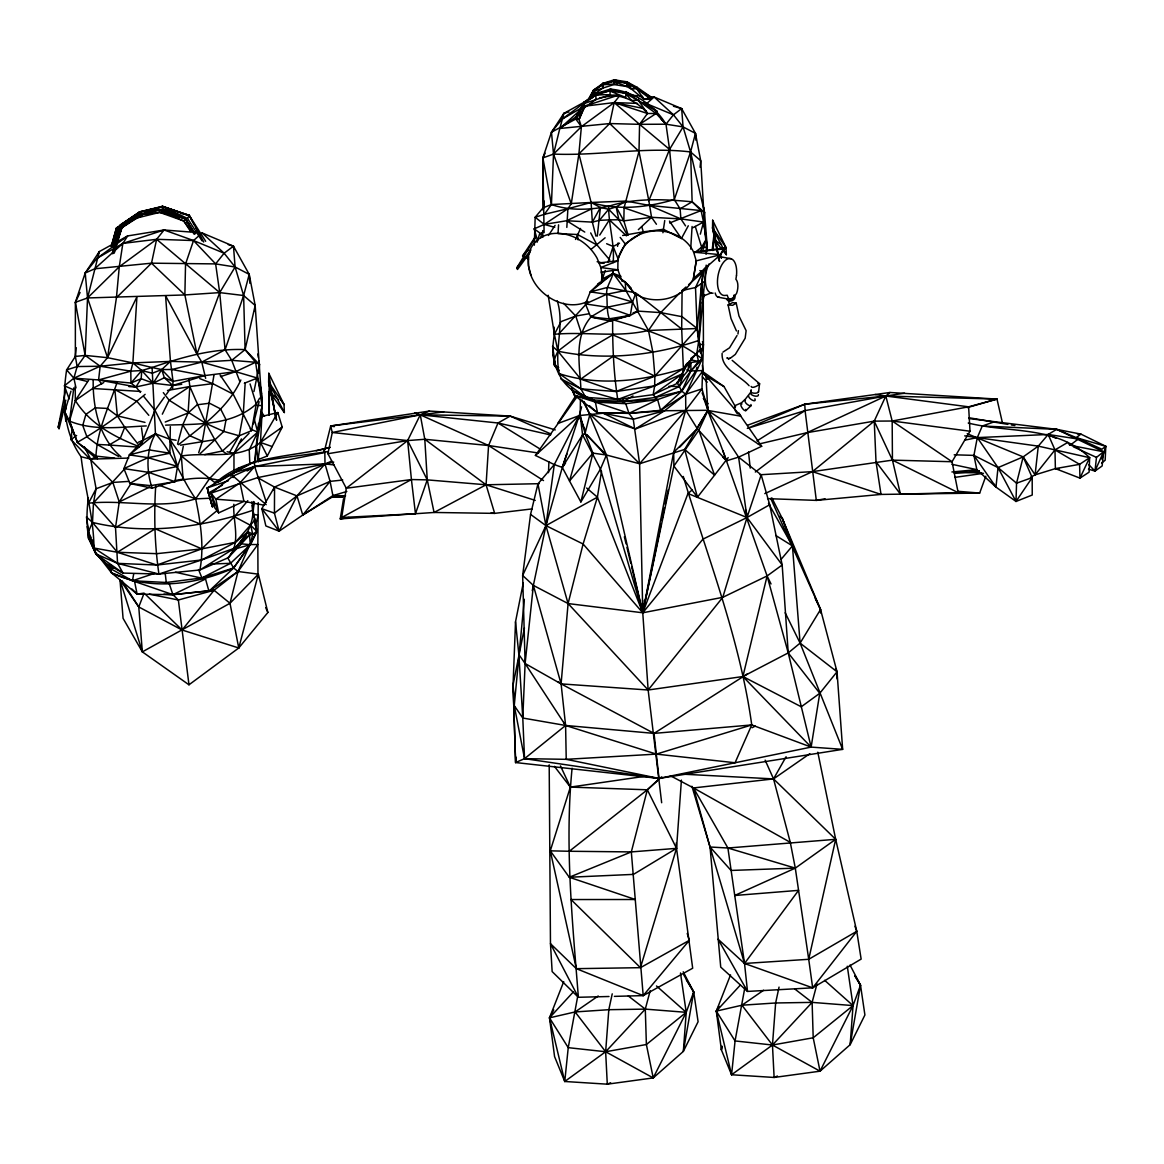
<?xml version="1.0" encoding="UTF-8"?>
<svg xmlns="http://www.w3.org/2000/svg" width="1164" height="1164" viewBox="0 0 1164 1164"><rect width="100%" height="100%" fill="white"/><g stroke="black" fill="none" stroke-linecap="round" stroke-linejoin="round"><path stroke-width="1.5" d="M76.009 387.918L73.885 378.184L77.13 366.558L75.354 356.446L75.384 302.305L85.19 273.045L99.333 251.584L127.676 235.928L164.08 229.992L196.658 232.509M613.152 269.772C613.632 278.443 605.862 285.384 606.662 294.288C607.55 303.12 606.298 312.985 610.256 321.104L630.291 315.4L638.207 311.123L660.716 312.621L682.104 316.71L697.178 328.51L702.227 358.978L685.654 394.247L685.771 410.15L673.68 452.301L642.761 612.788L648.144 690.005L661.661 802.738M613.166 262.598C614.796 243.611 608.51 225.19 608.656 206.275C635.282 197.72 664.542 199.146 692.129 201.808L704.511 212.503L707.276 247.263L706.024 254.29M751.144 390.537C748.248 393.417 759.248 394.509 758.331 391.206M572.091 768.182C564.584 844.598 572.441 921.088 578.377 997.286L608.99 996.5M571.495 388.994L574.652 395.498L595.371 402.118L623.584 401.507L654.881 397.535L679.252 386.564L690.921 370.923L702.227 358.978C676.706 338.564 643.634 328.888 612.642 319.663L610.256 321.104L590.715 317.001L585.463 303.92L590.293 291.873L597.714 284.598L601.162 282.91L602.064 276.814L600.842 267.531L597.161 258.335A40.173 32.214 40 0 0 560.262 233.469A40.173 32.214 40 0 0 529.169 252.515C526.317 265.217 530.144 278.472 538.641 288.206A40.173 32.214 40 0 0 586.656 301.825M269.219 415.126L269.524 385.546M736.434 330.925L730.992 318.529L728.097 304.939L732.709 302.582L736.23 303.135L738.965 315.982L746.124 330.663L745.178 338.229L735.313 354.423L730.395 358.163M736.23 303.135L732.68 305.303L728.097 304.939M595.939 236.117L592.345 222.12L591.108 202.478L578.901 153.866L581.389 126.687L579.061 119.441L576.136 116.72L584.474 101.937L596.07 93.615L610.183 89.119C632.736 90.865 654.372 104.949 665.983 124.199L669.562 149.399L674.291 199.568L680.125 208.836L680.882 218.905L685.552 225.903M544.097 232.64L542.861 157.911L551.474 132.216L563.885 113.374L588.766 99.638L561.819 119.31L551.474 132.216L553.526 154.085L551.43 204.529L544.388 214.322L535.164 217.261L534.32 245.182M702.241 372.48L705.995 376.016L707.756 410.412L738.602 457.146L761.183 474.839L769.695 504.754L782.179 564.991L767.105 575.962L722.786 597.321L642.761 612.788L600.464 469.034L582.582 434.827L580.21 415.461L580.443 399.223M820.489 612.962L820.547 609.485L782.412 518.693L771.79 497.814M581.593 406.891L579.236 415.606L554.297 464.582L537.957 483.846L530.566 514.401L522.651 575.467L533.374 585.405L568.09 603.563L642.761 612.788L673.898 466.08L698.837 430.142L708.032 410.295L701.979 388.907L703.434 344.835L703.26 296.063L701.645 283.405L702.911 271.881L699.84 270.572M281.15 400.14L284.045 404.577L268.637 381.996L276.566 420.117L268.637 381.996L268.782 373.295L284.045 404.577L284.365 412.551L269.408 391.788L268.884 414.559M631.15 288.046L625.214 282.008L622.013 280.888L617.837 269.801L600.842 267.531L617.924 260.809A39.503 34.454 -1.3 0 1 652.16 231.17A39.503 34.454 -1.3 0 1 693.642 252.166L723.397 248.98L726.06 247.699L712.528 227.868L719.498 261.333L712.528 227.868L712.659 220.229L726.06 247.699L726.351 254.698L723.033 250.638M713.052 250.478L714.318 231.549L717.519 235.957M205.664 378.358L201.765 362.12L196.949 354.074L184.872 294.943L185.542 264.068L193.53 240.555L202.1 232.931L233.469 246.171L249.212 274.369L255.178 305.492L262.046 405.639L257.666 432.12L254.48 462.966M628.153 235.143L623.831 220.854L624.093 207.818L638.992 151.451L639.574 124.33L647.475 113.49L656.118 113.49L665.983 124.199L683.079 126.905L695.475 133.38L700.713 160.705L704.176 217.828M268.869 414.369L269.495 385.968M728.911 303.106L728.999 299.512M258.946 373.164L259.499 364.478L245.095 349.607C213.143 348.182 181.977 357.159 152.077 367.518L155.452 433.808C173.174 452.883 180.784 477.982 195.668 498.861C200.499 522.083 204.384 546.396 199.902 569.982L158.93 574.056L123.006 573.081L104.876 562.736L95.739 553.889L91.738 539.703L95.739 553.889L123.006 573.081L117.564 563.361L93.964 548.026C85.307 532.283 86.442 514.852 88.289 497.901M601.381 271.838L602.385 278.982L613.152 273.365L625.81 290.433L648.464 330.474L652.873 352.125L654.896 376.118L654.634 385.866L653.179 394.669L617.749 399.456L585.681 397.39C568.512 391.235 557.163 377.325 554.239 359.531C550.47 348.793 555.301 337.967 554.064 327.099M967.211 433.706L1023.185 456.885L1032.192 477.589L1032.235 495.02L1015.997 501.451L1016.55 483.191L1023.185 456.885L1038.288 446.132L1048.197 434.478L1056.65 429.341L1080.934 434.114L1105.8 446.307L1105.16 460.26L1101.581 463.083M537.579 240.715L534.131 228.886L544.243 224.419L567.887 208.72L571.262 203.831L553.526 154.085L559.826 128.477L609.703 123.559L639.574 124.33L656.118 113.49L656.918 111.162L625.315 93.28L609.529 90.85L595.401 95.346L584.474 101.937L584.284 107.786L579.061 119.441L575.787 119.019L551.474 132.216M600.784 85.932L602.865 83.415L613.632 81.204L626.625 86.5L626.785 81.8L636.65 88.682L643.998 99.318L651.549 97.456L636.65 88.682L631.31 88.901L626.625 86.5L613.995 84.55L614.17 79.821L626.261 83.153L631.31 88.901L643.998 99.318L650.909 99.318L651.549 97.456L637.174 87.329L626.785 81.8L614.17 79.821L602.865 83.415L593.596 90.079L593.451 94.764L592.01 97.951M702.227 358.978L698.575 361.509L690.863 362.455L687.939 370.632L677.157 383.393L687.851 362.702L682.351 373.891L653.179 394.669L677.157 383.393L682.351 373.891L683.37 368.624L681.682 329.019L682.089 290.505L685.989 287.013M589.217 98.824L593.087 91.418L602.705 88.144L602.865 83.415L602.705 88.144L593.451 94.764L590.235 98.998M614.17 79.821L613.995 84.55L602.705 88.144M968.23 423.041C1009.741 433.343 1056.49 425.34 1089.62 457.685L1089.097 472.177L1079.959 478.113L1055.384 468.612L1035.087 474.868L1030.547 477.269M548.491 472.671L548.899 461.846M770.714 498.367L820.547 609.485L837.032 671.788L842.649 749.354L659.013 778.425L515.608 762.551L513.077 684.869L515.521 621.794L523.262 583.004M85.336 276.217L85.19 273.045L94.706 268.797L122.86 243.407L127.676 235.928L96.976 258.35L85.19 273.045L87.533 297.955L85.147 355.398L77.13 366.558L66.624 369.905C62.143 399.136 63.22 431.96 81.102 456.724C84.536 487.323 93.789 517.107 93.964 548.026L117.36 552.274L156.907 565.035L201.547 559.971L234.27 548.302C247.321 536.619 256.182 519.493 251.846 501.728M524.44 627.905L513.077 684.869L515.608 762.551L524.542 758.666L522.782 718.028L525.11 663.524L533.374 585.405L561.092 683.879L565.602 725.463L566.228 759.321L659.013 778.425L811.133 747.099L842.649 749.354L800.105 643.125L785.176 612.744M253.039 512.436L253.563 501.538M255.454 461.584C255.425 435.903 266.614 410.877 260.11 385.124M698.851 342.201L701.645 283.405L704.613 268.229M258.233 502.673L257.841 544.534L238.038 571.495L214.06 590.279L172.912 594.659L137.119 594.135L111.584 572.921L94.488 550.965L88.449 538.132L88.348 531.948L92.494 522.432L93.484 502.848L96.103 488.749L90.661 459.125L84.346 446.801M557.236 300.792C564.875 324.727 554.064 349.113 559.171 373.629L580.894 388.849L617.749 399.456L654.634 385.866L682.351 373.891M748.627 395.804C748.045 398.728 757.022 403.515 754.898 398.786M249.838 464.305L249.256 449.93L257.666 432.12L261.871 416.45L277.803 412.522L282.226 427.115L267.298 455.968L258.073 459.664L260.445 442.436L261.871 416.45L261.303 409.204M698.924 342.216L706.199 265.13M220.054 480.528C197.153 474.723 173.902 480.761 152.149 488.196L129.888 483.511L123.908 468.612L148.061 457.656L169.871 453.247L170.322 426.635M172.505 389.052L173.029 381.356L170.453 361.393L165.579 295.729L196.949 354.074L219.705 292.615L235.099 266.993L233.469 246.171L228.231 244.644M120.94 456.739C99.144 438.377 92.684 406.978 93.193 379.653M558.56 224.841L558.036 233.571L577.519 234.517L597.016 244.993L609.878 260.139M140.422 392.443L135.955 386.957L130.965 383.043L130.805 371.171L132.871 362.906L136.916 296.878L107.539 357.683L100.162 366.224L73.885 378.184L64.413 385.837L69.127 398.917M245.197 382.709L243.276 414.078L239.187 435.787L229.774 452.025M690.688 249.081L692.085 226.485M532.355 508.872L494.671 513.368L486.072 484.791L488.574 445.521L498.003 422.998L510.152 416.101L555.257 429.909M155.729 485.737C153.852 515.07 154.667 545.058 158.93 574.056L201.547 559.971L235.419 542.308L247.932 531.715L252.733 534.203L256.909 531.337L253.01 510.225C202.056 527.67 145.325 535.149 92.494 522.432L86.442 516.947L90.064 540.765L94.488 550.965L93.135 542.977M543.719 208.24L544.199 201.052M87.475 381.516L73.885 378.184L66.624 369.905L75.354 356.446L85.147 355.398L107.539 357.683L132.871 362.906L141.761 370.53L141.164 378.707L135.955 386.957L128.957 386.608M528.514 256.895L528.485 265.916L530.944 275.155M614.388 996.369L643.197 995.627L692.682 968.215L676.531 848.352L681.42 780.113M680.489 972.973L686.222 1012.331L683.355 1051.398L653.222 1077.922L607.288 1084.179L564.758 1081.487L554.573 1056.606L549.495 1017.845L563.725 981.645M847.305 966.236L853.037 1005.594L850.186 1044.675L820.038 1071.186L774.118 1077.457L731.574 1074.75L721.389 1049.87L716.311 1011.109L730.541 974.908M66.319 416.159L65.853 421.368L64.893 413.424L65.431 406.309M597.292 236.117L600.406 207.483L591.108 202.478L551.43 204.529L543.093 207.832L535.164 217.261L544.243 224.419L554.704 227.329M835.505 668.66L837.032 671.788L819.762 693.293L811.133 747.099L751.74 724.939L654.037 733.393L561.092 683.879L568.09 603.563L583.106 544.01L597.408 497.173L601.512 471.129M747.55 673.825L654.037 733.393L659.013 778.425L524.542 758.666L514.255 705.617L524.309 599.285M97.805 254.843L99.333 251.584L87.533 297.955L107.539 357.683L116.429 297.708L119.281 266.745L122.86 243.407L164.08 229.992L193.53 240.555L224.128 253.214L235.099 266.993L243.625 295.525L245.095 349.607L255.6 362.28L259.499 364.478L253.97 391.468M75.354 356.446L76.184 347.672M116.997 382.694C108.819 406.731 97.209 430.302 95.957 456.099L97.441 458.849M253.112 512.495L254.101 501.931M254.683 310.643L255.178 305.492L243.625 295.525L219.705 292.615L184.872 294.943L87.533 297.955L75.384 302.305L85.147 355.398L100.162 366.224L130.805 371.171L141.761 370.53L152.077 367.518L161.709 369.57L171.996 369.497L204.355 375.652L235.666 371.665L255.6 362.28L262.046 405.639L257.128 405.305M700.088 167.296L700.713 160.705L690.572 151.946L683.079 126.905L681.653 108.616L654.11 97.005L648.843 96.597M258.539 423.361L257.666 432.12L233.964 453.349L209.607 478.535L195.668 498.861C160.079 509.687 124.592 499.443 88.551 503.183L96.103 488.749L112.85 482.434L128.971 481.372M698.589 342.274L697.178 328.51L701.645 283.405L705.34 280.931M705.893 241.632L704.904 229.788M700.335 234.139L703.551 222.062L704.511 212.503L701.077 210.568L649.439 205.431L626.116 201.066L591.108 202.478L567.887 208.72L566.824 227.402M721.753 1046.276L721.389 1049.87L722.364 1046.407M968.885 418.545L1056.65 429.341L1103.574 451.763L1102.148 465.964L1094.975 471.071L1088.427 469.15M72.255 427.552L71.004 439.643L112.85 482.434L119.252 501.946L115.512 527.583L117.564 563.361L158.93 574.056M650.196 990.724L645.293 1009.115L605.644 1051.747L564.758 1081.487L568.236 1047.658L577.781 995.889M817.012 983.9L812.123 1002.379L772.46 1045.025L731.574 1074.75L735.066 1040.936L744.887 987.45M515.608 762.551L516.176 757.255M954.204 454.804L973.919 455.386L998.028 467.608L1016.55 483.191L1032.192 477.589L1015.997 501.451L995.962 487.076L998.028 467.608L977.294 437.606L982.271 426.024L993.692 422.008L1007.849 424.365M257.986 577.606L257.841 544.534L249.867 544.548L238.038 571.495L229.992 603.272L238.766 647.984L188.975 684.796L142.343 651.869L123.064 618.331L119.994 579.73L138.763 606.953L182.108 630.015L238.766 647.984L267.865 612.482L258.35 574.158L238.038 571.495L233.629 567.988L227.577 557.585M1088.747 464.625L1094.975 471.071L1096.473 457.394L1103.574 451.763L1071.811 445.608M1015.997 501.451L998.028 467.608L1023.185 456.885L1035.087 474.868L1038.288 446.132L964.723 435.86M255.6 362.28L231.738 360.316L201.765 362.12L170.453 361.393L132.871 362.906L100.162 366.224L98.591 379.93L101.719 383.916M712.324 248.863L714.318 231.549M758.608 391.992L759.554 383.683L732.171 360.345M737.947 334.024L738.369 330.663M73.812 387.888L69.505 421.092L77.377 442.32L95.579 457.976M540.867 237.791L541.551 232.553M577.271 396.458L535.396 455.43L554.297 464.582L545.931 525.619L532.254 590.715M700.975 353.42L703.434 344.835L698.764 343.991L700.713 348.807L683.37 368.624L654.634 385.866L615.974 391.541L580.894 388.849L560.742 378.795L585.681 397.39L580.894 388.849C579.803 364.041 573.328 336.134 592.054 315.808M687.939 370.632L689.277 361.102M198.666 452.796L202.391 441.243L214.045 374.764M664.746 220.549L662.913 232.756M542.977 210.029L542.861 157.911L553.526 154.085L581.389 126.687L575.787 119.019L576.136 116.72L580.341 111.453M571.262 203.831L578.901 153.866L609.703 123.559L614.17 102.592L619.641 95.783M572.281 388.922L574.652 395.498L597.554 412.871L628.967 413.336L660.614 410.325L681.798 391.162L690.921 370.923L698.575 361.509L696.77 353.769L698.807 340.441C653.993 355.602 604.422 360.971 557.891 351.164L552.565 346.348L555.752 367.271L559.287 370.545M617.56 246.375L618.113 242.941M64.893 413.424L65.708 408.418M546.789 520.279L545.931 525.619L522.651 575.467L525.11 663.524L565.602 725.463L656.38 754.112L735.066 762.755L751.74 724.939C739.998 639.254 708.076 558.735 683.283 476.454M343.526 498.803L340.237 518.882L434.07 512.466L494.671 513.368L491.106 512.858M143.783 396.56L154.972 410.266L169.595 439.163L177.51 466.444L174.964 481.692L150.665 485.635L129.888 483.511L148.716 472.366L177.51 466.444L181.337 456.026L183.272 446.423M712.412 250.449L714.187 239.784L721.607 244.731M204.704 454.629L222.499 450.992L239.187 435.787L251.584 430.68L256.255 404.024L259.63 398.117M700.786 252.224L701.659 247.219L705.355 240.715M133.7 573.896L132.449 580.749L172.912 594.659L214.06 590.279L229.992 603.272L258.35 574.158L238.766 647.984M973.919 455.386L995.962 487.076L976.858 469.659L973.919 455.386L977.294 437.606L1048.197 434.478L1078.242 439.061L1070.051 445.274M234.27 548.302L199.902 569.982L228.202 557.76C241.69 543.006 232.669 522.069 233.833 504.288M65.169 404.184L59.058 428.89L58.2 427.188L65.184 391.992M349.084 517.514L340.237 518.882L341.678 517.529L346.29 488.254L327.928 453.713L332.264 432.499L330.692 425.98L429.429 411.067L510.152 416.101L550.936 433.983M530.566 514.401L545.931 525.619L583.106 544.01L642.761 612.788L661.167 523.815M661.909 520.264L664.484 507.81M665.211 504.245L668.165 490.015M71.746 436.136L71.004 439.643L76.635 435.511M116.429 297.708L151.509 263.18L156.616 239.304L164.08 229.992M700.001 352.154L700.713 348.807M612.235 993.838L608.816 1009.697L605.644 1051.747L607.288 1084.179L610.605 1082.753M779.051 987.101L775.646 1002.975L772.46 1045.025L774.118 1077.457L777.421 1076.031M576.136 116.72L559.826 128.477L563.885 113.374L568.949 111.948M702.474 299.541L703.26 296.063L711.364 292.819M670.348 775.719L693.497 787.941L710.04 846.999L720.72 967.095L747.506 991.422L812.676 987.829L808.718 959.296L835.679 839.317L817.797 752.206M255.178 305.492L245.095 349.607L231.738 360.316L239.74 381.312M95.739 553.889L117.564 563.361L156.907 565.035L201.852 548.87L234.4 516.714L250.682 525.401L252.733 534.203L250.333 544.679L233.629 567.988L208.953 591.239L205.533 579.017L175.415 572.237M771.034 583.964L767.105 575.962L788.232 652.902L811.133 747.099L742.908 676.531L767.105 575.962L722.859 450.686M248.863 546.018L233.629 567.988C196.09 585.041 149.778 590.89 111.584 572.921L109.692 568.192L110.522 564.816M580.865 501.946L592.927 453.116L585.07 433.43L580.21 415.461L603.228 413.22L633.26 419.258L664.615 410.732L708.032 410.295L684.665 449.42L639.618 463.738L606.429 455.022L592.927 453.116L569.516 480.965L580.865 501.946L600.464 469.034L606.429 455.022L584.153 401.58M324.64 450.133L330.692 425.98L443.688 411.911M258.423 461.904L259.296 458.456M702.27 303.135L704.453 294.507M815.251 598.514L820.547 609.485L800.105 643.125L788.232 652.902L742.908 676.531L648.144 690.005L568.09 603.563L545.931 525.619L562.299 467.404L582.582 434.827L585.07 433.43L589.988 414.02L582.116 400.009M549.19 764.835L550.47 943.684L576.355 968.666L643.197 995.627L631.324 851.917L647.33 789.803L660.57 777.567M253.359 423.871L259.135 401.74M702.605 251.279L704.904 242.476M94.706 268.797L151.509 263.18L215.631 263.908L235.099 266.993L249.212 274.369L243.625 295.525L225.088 349.753L201.765 362.12L171.996 369.497M591.108 202.478C618.404 210.815 647.3 207.425 674.291 199.568L690.572 151.946L695.475 133.38L681.653 108.616L673.476 106.244M177.554 444.081L182.733 424.889L188.088 413.016L189.819 386.535L188.99 379.493M111.395 246.521L116.473 227.882L135.693 215.005L133.002 217.319M58.2 427.188L65.824 400.183M582.582 434.827L569.516 480.965L562.299 467.404L554.297 464.582M111.278 246.201L116.473 227.882L118.175 230.065L113.577 245.444M111.526 246.666L116.764 228.231L126.949 221.102M112.399 253.068L120.43 224.768L139.651 211.877L162.378 206.319L189.194 215.296L205.679 241.312M75.238 386.288L75.34 400.518L69.505 421.092L77.377 442.32L95.957 456.099L114.756 458.15M255.309 525.561L258.277 515.201L252.952 514.255L255.178 519.741L235.419 542.308L201.852 548.87L156.762 553.671L117.36 552.274L92.494 522.432M697.032 367.155L696.057 370.589L681.798 391.162L657.602 399.601L628.967 413.336L597.554 412.871L589.391 405.669M114.247 253.155L121.914 227.547L126.978 223.066M676.284 842.94L676.531 848.352L640.447 967.677L576.355 968.666L550.281 850.84L570.36 787.097L560.466 765.912M1101.871 459.198L1105.8 446.307L1076.22 437.62L1056.65 429.341L982.271 426.024M70.975 391.148L64.66 411.765L74.918 436.165M537.041 242.272L539.601 233.891M581.025 113.083L579.061 119.441L584.532 106.2L559.826 128.477M583.004 106.71L584.474 101.937L575.787 119.019L586.423 105.211M591.647 96.394L593.596 90.079L602.341 84.797L613.632 81.204L626.261 83.153L636.65 88.682L650.909 99.318M565.515 463.141L562.299 467.404L579.236 415.606L557.629 423.58L575.991 395.425M602.385 278.982L605.222 270.426M608.059 261.871L613.166 246.448L619.539 243.203M761.183 474.839L747.012 517.514L722.786 597.321L648.144 690.005L561.092 683.879L525.11 663.524L518.853 654.474L515.521 621.794M112.428 246.753L118.175 230.065L123.573 225.438M112.893 253.694L121.914 227.547L140.873 214.685L147.493 212.11M562.299 467.404L566.926 454.004M579.061 418.807L580.21 415.461M539.238 483.686L486.072 484.791L427.261 479.874L411.416 479.539L341.678 517.529L415.461 513.731L427.261 479.874L424.802 439.279L420.262 414.821L414.748 412.958M66.217 407.356L64.66 411.765L69.505 421.092C93.848 431.117 120.736 427.043 146.286 425.937M112.893 244.804L118.175 230.065L137.221 217.901L142.124 215.951M114.014 249.591L115.833 244.498M117.055 241.108L121.914 227.547L120.43 224.768L112.588 253.534L120.721 225.074L139.651 211.877L163.047 206.581L189.296 215.631L203.729 242.01M683.472 374.735L679.252 386.564L681.798 391.162L685.654 394.247L701.979 388.907L685.771 410.15L639.618 463.738L642.761 612.788L702.896 539.179L747.012 517.514L769.695 504.754M985.835 476.207L979.666 493.07L881.017 494.424L816.313 500.389L767.571 498.643M553.744 1009.945L549.495 1017.845L568.236 1047.658L605.644 1051.747L653.222 1077.922L686.222 1012.331L693.7 991.946L683.21 971.78M718.872 1006.38L716.311 1011.109L735.066 1040.936L772.46 1045.025L820.038 1071.186L853.037 1005.594L860.516 985.21L850.04 965.058M273.394 490.219L274.558 487.09L331.638 461.089M586.612 488.007L597.408 497.173L642.761 612.788L687.968 493.521L692.1 490M575.787 119.019L584.474 101.937M595.546 92.232L593.451 94.764L593.596 90.079L587.762 100.424M656.118 113.49L625.956 91.592L625.766 97.47L609.529 90.85L596.07 93.615L595.852 99.522L584.284 107.786L583.833 103.611L595.401 95.346C614.839 92.902 634.671 97.616 647.475 113.49L614.17 102.592L586.278 105.982M636.65 88.682L637.174 87.329M645.758 110.493L647.475 113.49L638.279 100.191L638.934 98.504M229.992 603.272L142.343 651.869L138.763 606.953L143.536 594.644M141.557 443.44L154.972 410.266L164.357 397.142M176.099 440.254L169.595 439.163L155.452 433.808L143.187 440.225L129.408 454.891L123.908 468.612L148.716 472.366L174.964 481.692L171.486 482.114M124.737 427.232L120.241 438.421L109.067 445.012L97.049 444.43L86.994 436.966L82.731 425.471L85.903 414.355L95.273 407.837L107.277 408.418L117.346 415.883L124.737 427.232L138.429 444.619M575.525 239.478L580.545 228.435M656.438 224.259L651.549 217.319L648.828 200.703L669.562 149.399L683.079 126.905L673.461 114.814L654.11 97.005L646.587 103.698L643.357 102.534M92.858 541.391L90.064 540.765L91.287 538.044L88.348 531.948M1094.975 471.071L1103.574 451.763M560.859 119.819L563.885 113.374M1089.62 457.685L1079.959 478.113L1079.595 464.349L1089.62 457.685L1038.288 446.132M75.384 302.305L80.083 292.47M545.101 153.226L542.861 157.911L551.43 204.529C569.894 210.975 589.741 210 608.656 206.275M162.32 414.166L169.129 400.212L189.819 386.535L212.765 383.64L233.178 394.159L251.584 430.68M617.589 259.427L625.17 243.858L643.343 231.854L663.48 229.308L681.406 238.547L688.302 225.772M510.152 416.101L420.262 414.821L332.264 432.499L407.633 440.574L411.416 479.539L346.29 488.254L407.633 440.574L420.262 414.821L429.429 411.067M723.397 248.98L718.785 257.768M342.74 480.019L330.096 481.372L296.995 495.893L274.558 487.09L261.827 508.683L265.858 525.939L279.113 531.177L296.995 495.893L325.003 463.927L333.733 462.064M589.13 98.853L593.596 90.079M728.198 457.598L697.44 497.232L673.898 466.08L673.68 452.301L697.44 428.905L685.771 410.15L635.355 428.978L589.988 414.02L639.618 463.738L633.26 419.258L628.967 413.336L625.752 403.704L617.109 398.321M233.979 472.657L233.964 453.349L241.414 438.886M178.47 444.677C201.939 426.111 228.028 408.055 240.846 379.973M544.243 224.419L566.664 220.738L592.345 222.12L600.406 207.483L608.67 209.258L616.12 206.886L626.116 201.066M247.932 531.715L228.202 557.76L240.628 544.592L247.932 531.715L249.489 535.062L250.333 544.679L230.516 563.318L201.925 577.941L166.277 582.48L132.449 580.749L111.584 572.921L110.435 569.705M809.824 753.69L773.536 778.905L693.497 787.941L727.907 848.018L744.524 963.472L747.506 991.422L718.057 939.188L744.524 963.472L808.718 959.296L795.303 868.126L790.283 842.343L773.536 778.905L786.093 756.746M169.595 439.163L181.337 456.026C207.25 451.763 238.591 460.653 260.445 442.436L277.803 412.522M1002.422 422.794L996.981 399.092L968.623 406.818L970.005 431.218L952.036 461.73L958.161 492.648L979.666 493.07L958.118 491.31M696.596 428.774L707.756 410.412L740.799 416.188L761.678 446.292L738.602 457.146L726.569 460.784L722.713 456.972M737.016 335.552L729.552 347.803L722.946 352.11M180.58 213.245L189.194 215.296L187.55 218.497L202.056 240.875M530.231 252.093L517.471 269.495L516.714 267.982L535.28 237.718M170.453 361.393L161.709 369.57L153.27 383.189L135.955 386.957L98.591 379.93L73.885 378.184M599.736 235.07L609.383 219.865L618.884 219.763L623.831 220.854L651.549 217.319L680.882 218.905L703.551 222.062L706.257 238.067L706.475 251.439M130.659 484.108L119.252 501.946L149.487 487.105M577.271 418.618L579.236 415.606L585.012 429.923M137.41 445.928C113.243 436.485 89.381 423.172 75.34 400.518L88.799 379.93M548.491 235.477L555.097 225.38M528.543 259.179L522.592 255.905L535.062 237.209M686.876 363.415L683.37 368.624C643.328 380.701 599.736 386.841 559.171 373.629M190.59 231.476L183.81 221.029L185.236 218.425L160.094 210L185.323 218.788L194.868 233.658M140.146 444.706L143.187 440.225L141.499 427.799M213.318 485.082C242.228 456.608 285.908 457.423 323.141 449.071L330.067 447.427M548.171 295.249L554.413 334.272C585.841 331.464 617.342 337.793 648.464 330.474L660.716 312.621L679.572 293.11M751.115 386.404C751.493 389.023 758.128 385.881 759.554 384.018M279.113 531.177L274.428 513.135L261.827 508.683L279.113 531.177L302.756 515.055L331.769 497.29L332.904 495.646L346.828 491.455M166.452 394.232L172.709 385.488L204.355 375.652L173.029 381.356L164.342 377.718L153.27 383.189L141.164 378.707L130.965 383.043L98.591 379.93L130.805 371.171M603.228 413.22L635.355 428.978L664.615 410.732L685.654 394.247L703.056 370.574L702.358 365.176M691.911 786.267L710.04 846.999L727.907 848.018L835.679 839.317L856.762 931.331L861.142 959.092L812.676 987.829L744.524 963.472L798.577 890.358L734.659 895.494L795.303 868.126L835.679 839.317L773.536 778.905L765.155 760.15M230.414 476.061L232.567 473.181L254.407 461.715L328.292 451.559M214.423 503.925L212.328 506.689L207.221 487.934L232.567 473.181L254.654 466.502L324.829 452.549L325.003 463.927L330.096 481.372L332.904 495.646L302.756 515.055L296.995 495.893L274.428 513.135L274.558 487.09L257.593 477.633L210.946 493.143L214.511 507.475L218.657 512.873L243.916 501.364L264.17 505.205M688.084 366.063L690.863 362.455L690.921 370.923L703.056 370.574M812.676 987.829L856.762 931.331L854.929 926.224M724.968 249.096L718.246 256.938M516.714 267.982L530.944 249.969M231.738 360.316L225.088 349.753L219.705 292.615L215.631 263.908L224.128 253.214L233.469 246.171M581.389 126.687L614.17 102.592L639.574 124.33L665.983 124.199L673.461 114.814L681.653 108.616M1035.087 474.868L1054.977 449.915L1067.781 442.393L1069.818 445.23M302.756 515.055L330.096 481.372M593.931 96.19L596.07 93.615M234.4 516.714L247.801 500.636M601.206 282.634L597.714 284.598L599.576 282.357M688.593 284.685L702.911 271.881L695.505 287.523L697.178 328.51L654.896 376.118L615.974 391.541L580.72 379.115L557.891 351.164L554.413 334.272L561.048 321.599L575.758 316.055L588.897 313.771M643.197 995.627L689.321 940.352L687.226 933.47M592.345 222.12L599.329 220.374L608.67 209.258L618.884 219.763L627.411 235.23M780.928 559.564L792.437 545.901L782.412 518.693L779.909 516.132M587.645 301.36L585.463 303.92L607.244 307.209L630.291 315.4L632.532 302.014L635.893 292.877L607.448 287.435L590.293 291.873L613.152 273.365L620.907 276.29M130.965 383.043L141.761 370.53L152.295 373.222L161.709 369.57L173.029 381.356M741.963 403.937C738.02 403.69 745.746 414.093 745.877 409.379M124.723 468.816L93.484 502.848L115.512 527.583L154.463 505.089L200.441 524.149L216.984 510.676M586.307 303.95L558.749 333.966M745.717 410.819L751.071 405.61L750.926 404.519M334.01 464.931L325.003 463.927L254.654 466.502L233.106 476.076L210.946 493.143L218.657 512.873L215.893 499.196L240.075 482.798L254.654 466.502L254.407 461.715L215.238 482.245M564.758 1081.487L549.495 1017.845L573.546 991.713M731.574 1074.75L716.311 1011.109L740.348 985.079M240.628 544.592L249.489 535.062L252.733 534.203M679.892 447.005L695.665 430.302M522.592 255.905L528.587 249.678M239.202 443.469L249.111 433.241M279.84 429.589L282.226 427.115L260.445 442.436L267.298 455.968M87.533 297.955L119.281 266.745L156.616 239.304L193.53 240.555L215.631 263.908M200.048 453.742L223.837 431.451L226.049 419.695L220.593 408.913L209.535 403.224L197.123 404.796L188.088 413.016L165.23 422.023M587.718 301.796L585.463 303.92L606.662 294.288L625.81 290.433L625.214 282.008L613.152 273.365L597.714 284.598M638.352 229.672L651.549 217.319L624.093 207.818M535.396 455.43L579.236 415.606M661.778 776.825L647.33 789.803L569.312 851.262L550.281 850.84L569.254 877.249L635.355 899.51L570.986 899.539L640.447 967.677L689.321 940.352M145.151 394.334C123.908 412.012 101.428 428.628 77.377 442.32M591.254 249.198L605.12 237.805M133.307 217.464L139.651 211.877L163.353 209.171L168.533 210.393M967.255 407.618L996.981 399.092L890.009 392.486L885.819 396.022L807.118 432.659L758.375 444.153M764.792 493.638L812.472 471.624L874.237 421.135L885.819 396.022L904.544 393.199M177.51 466.444L148.061 457.656L129.408 454.891L155.452 433.808C145.907 450.192 146.315 470.838 152.149 488.196M656.481 985.966L686.222 1012.331L646.384 1044.515L605.644 1051.747L575.118 1011.938L549.495 1017.845M824.65 980.321L853.037 1005.594L813.2 1037.779L772.46 1045.025L741.934 1005.216L716.311 1011.109M690.718 358.556L696.77 353.769M730.235 357.843L728.911 358.687L726.889 357.857L728.809 359.094M694.544 252.733L701.659 247.219L695.272 226.442M617.749 399.456C613.661 373.222 612.482 346.319 612.642 319.663L581.374 333.18L557.891 351.164L554.239 359.531L554.326 364.943L555.752 367.271L558.676 367.417M755.32 472.031L807.118 432.659L874.237 421.135L892.177 421.019L970.005 431.218M1105.8 446.307L1101.886 449.231L1076.22 437.62L1080.934 434.114L1077.311 433.866M593.087 91.418L602.341 84.797L617.196 83.866M245.531 537.87L249.489 535.062M580.72 379.115L613.152 356.199L654.896 376.118M129.873 219.065L135.693 215.005M75.34 400.518L92.669 388.485L103.785 382.563M598.223 995.991L575.118 1011.938L608.816 1009.697L645.293 1009.115L686.222 1012.331M763.613 990.258L741.934 1005.216L775.646 1002.975L812.123 1002.379L853.037 1005.594M208.953 591.239L238.038 571.495M701.645 283.405L695.505 287.523L682.089 290.505M163.353 209.171L163.047 206.581L140.131 212.168L120.721 225.074L140.873 214.685L163.353 209.171L187.55 218.497L162.378 206.319L159.075 207.599M119.746 226.252L116.764 228.231L119.907 226.645M122.729 224.259L125.712 222.28M130.193 219.298L136.159 215.325M653.528 394.174L654.881 397.535L657.602 399.601L660.614 410.325L685.654 394.247M756.964 440.923L805.081 410.601L885.819 396.022L996.981 399.092M117.36 552.274L155.205 528.791L201.852 548.87M676.531 848.352L633.478 874.382L569.254 877.249L631.324 851.917L676.531 848.352L647.33 789.803L570.36 787.097L554.428 766.363M597.452 317.816L590.715 317.001L607.244 307.209L632.532 302.014L606.662 294.288L590.293 291.873M632.954 395.964L623.584 401.507L593.873 399.994L574.652 395.498L571.582 387.874M217.901 482.376L236.277 471.507L238.547 468.117L241.967 467.593M578.304 355.136L612.715 334.839L652.873 352.125M247.059 470.983L254.654 466.502L266.381 502.528M680.125 208.836L692.129 201.808L690.572 151.946C645.147 146.46 599.242 156.034 553.526 154.085M808.718 959.296L856.762 931.331M96.976 258.35L122.86 243.407L156.616 239.304L219.705 292.615M561.819 119.31L583.019 107.073M208.007 493.245L222.295 485.257M597.408 497.173L545.931 525.619L537.957 483.846M535.236 500.389L486.072 484.791L434.07 512.466L427.261 479.874L407.633 440.574L327.928 453.713M692.915 227.693L703.551 222.062L701.077 210.568L692.129 201.808M752.046 727.747L755.276 726.103M126.207 223.473L137.221 217.901L159.701 212.386L166.51 214.001M205.533 579.017L172.912 594.659L163.92 594.178M591.036 209.142L566.664 220.738L584.764 232.073M735.241 405.523L741.541 402.788L745.498 398.976L751.187 391.671L751.129 389.794M138.37 442.247L143.187 440.225M751.202 392.472C748.205 395.018 759.204 398.233 758.433 394.567M760.048 474.767L812.472 471.624L892.439 460.129L958.161 492.648L900.441 494.162L892.439 460.129L892.177 421.019L968.623 406.818L885.819 396.022L804.79 404.214L747.332 428.41L805.081 410.601L804.79 404.214L890.009 392.486M669.635 222.979L701.077 210.568M244.353 383.232L257.375 378.053L261.493 393.607M747.826 425.136L804.79 404.214M81.102 456.724L90.661 459.125L97.514 456.739M207.221 487.934L212.328 506.689L207.221 487.934L228.493 480.703M583.833 103.611L609.98 95.026L610.183 89.119L625.315 93.28L631.616 100.468L638.279 100.191M633.1 312.825L638.207 311.123L636.097 294.536M154.579 573.357L132.449 580.749L109.692 568.192L100.337 557.585M220.476 376.627L235.666 371.665L257.375 378.053M587.98 105.08L617.284 95.535M233.629 567.988L201.925 577.941L198.549 569.589M751.74 724.939L656.38 754.112L566.228 759.321L524.542 758.666L565.602 725.463L654.037 733.393M234.924 548.986L250.333 544.679L256.909 531.337L254.145 519.377M129.408 454.891L148.948 449.842L169.871 453.247M316.201 450.861L330.169 447.311M139.695 214.467L157.315 210.175M614.403 319.242L630.291 315.4L608.947 318.863L590.715 317.001M544.388 214.322L567.887 208.72M654.881 397.535L681.798 391.162M257.593 477.633L325.003 463.927M965.058 440.094L977.294 437.606M344.326 497.13L331.769 497.29L335.305 496.606M745.44 399.878C743.403 401.886 748.35 406.076 750.824 405.901M825.087 498.745L816.313 500.389L805.081 410.601M180.449 445.201L214.802 439.672L222.499 450.992L226.674 453.975M174.585 480.63L183.112 479.102L181.337 456.026L215.238 482.914M1054.977 449.915L1055.384 468.612L1079.595 464.349L1054.977 449.915L1048.197 434.478L1055.995 438.333M622.653 235.492L643.343 231.854L641.786 226.893M167.485 390.464L189.819 386.535L205.897 423.449L214.802 439.672M599.416 97.892L617.182 94.997M131.969 589.042L137.119 594.135L144.132 593.102M601.453 272.172L617.837 269.801L617.924 260.809L599.009 262.933M570.36 787.097L645.918 776.141M954.684 477.4L983.464 473.341M621.896 280.713L625.214 282.008L634.162 293.343L641.655 297.14A39.503 34.454 -1.3 0 0 693.424 278.545L696.232 260.867L693.642 252.166L726.06 247.699M141.761 370.53L153.27 383.189L172.709 385.488L181.73 384.309M137.847 215.107L159.701 212.386L183.81 221.029L191.289 231.2M951.919 471.973L976.858 469.659L951.977 464.32M331.769 497.29L342.594 496.388M757.851 383.465L759.554 383.683M407.633 440.574L424.802 439.279L488.574 445.521L538.481 453.029M954.102 473.006L979.244 471.318M701.965 247.612L707.276 247.263L703.551 222.062M165.623 425.151C196.323 423.987 232 426.053 256.255 404.024L250.071 383.916M599.329 220.374L609.383 219.865L626.479 235.856M109.692 568.192L115.105 567.945M648.464 330.474L697.178 328.51M210.087 498.236L195.668 498.861L159.162 485.213M210.83 564.045L230.516 563.318M90.661 459.125L128.782 458.078M77.13 366.558L100.162 366.224M954.655 472.628L981.659 472.802M970.398 470.838L979.288 470.911M332.904 495.646L345.577 495.748M569.312 851.262L631.324 851.917M668.965 386.288L679.252 386.564L677.041 382.243M637.581 103.392L614.17 102.592L642.659 108.31M92.669 388.485L140.902 391.453M681.886 774.118L773.536 778.905M109.067 445.012L138.792 447.165M631.266 95.23L640.054 95.914M693.642 252.166L720.574 254.683L721.549 257.884M240.788 543.792L250.333 544.679L256.909 531.337L250.682 525.401M660.614 410.325L664.615 410.732L628.967 413.336L595.371 402.118L593.873 399.994L573.183 390.842M1055.384 468.612L1058.934 468.99M550.572 434.943L498.003 422.998L420.262 414.821L488.574 445.521L543.515 480.572M875.066 394.509L885.819 396.022L892.177 421.019L952.036 461.73L892.439 460.129L874.237 421.135L876.012 461.759L881.017 494.424L812.472 471.624M1011.385 424.962L1014.921 425.544M969.074 417.745L993.692 422.008M514.255 705.617L522.782 718.028L565.602 725.463L563.609 722.437M731.312 258.801L719.192 256.531A18.74 9.123 -79.4 0 1 721.287 258.015M718.028 297.155L730.148 299.424M330.692 425.98L334.257 426.679M149.268 594.135L178.354 599.984L214.06 590.279L182.108 630.015L145.398 594.324M691.009 359.851L698.575 361.509M686.702 369.977L690.921 370.923M597.132 261.725L604.101 263.37M173.32 215.602L185.236 218.425L194.825 233.44M144.976 422.387L117.346 415.883L114.858 389.562L137.076 401.507L148.817 415.33M227.111 451.719L233.964 453.349M132.871 362.906L152.077 367.518M201.765 362.12L235.666 371.665M239.187 435.787L223.837 431.451L205.897 423.449L169.129 400.212L163.309 392.632M727.907 848.018L795.303 868.126L731.036 870.454L710.04 846.999L744.524 963.472M159.701 212.386L159.075 209.738L185.323 218.788L194.97 233.906M162.378 206.319L189.296 215.631M260.445 442.436L272.201 446.583M199.742 378.606L212.765 383.64M687.968 493.521L747.012 517.514L782.179 564.991L788.232 652.902L819.762 693.293L801.254 706.781L742.908 676.531M649.017 106.259L646.587 103.698L673.461 114.814M606.633 243.727L613.166 246.448L618.39 259.761M250.202 428.919L257.666 432.12L254.13 418.487M649.439 205.431L680.882 218.905M64.413 385.837L73.638 389.838M202.391 441.243L189.543 435.627L182.733 424.889M574.652 395.498L577.941 396.968M159.075 209.738L183.81 221.029M1073.354 446.787L1096.473 457.394M97.049 444.43L118.67 456.506M693.497 787.941L790.283 842.343M735.503 406.847L724.023 386.564L705.995 376.016L702.11 372.684M735.517 406.731C732.884 406.803 736.055 412.536 737.438 413.817M498.003 422.998L540.14 449.057M775.777 535.484L792.437 545.901L800.105 643.125L837.032 671.788L837.076 678.918M697.44 428.905L726.569 460.784L707.756 410.412L761.678 446.292M558.182 681.842L561.092 683.879M702.881 371.709L724.023 386.564M534.131 228.886L541.202 233.92M646.587 103.698L656.918 111.162M424.802 439.279L486.072 484.791M795.114 989.24L812.123 1002.379L813.2 1037.779L820.038 1071.186M628.298 995.962L645.293 1009.115L646.384 1044.515L653.222 1077.922M681.682 329.019L637.261 293.968M553.235 354.758L554.326 364.943L558.284 368.202M749.107 385.721C740.289 375.666 721.069 369.337 722.117 353.39M639.574 124.33L669.562 149.399M233.106 476.076L266.178 504.696M269.408 391.788L278.72 399.921M703.318 398.379L708.119 403.733M202.1 232.931L224.128 253.214M172.709 385.488L164.342 377.718L161.709 369.57M609.703 123.559L638.992 151.451L648.828 200.703M151.509 263.18L184.872 294.943M585.07 433.43L606.429 455.022L642.761 612.788L642.63 600.275M707.756 410.412L710.302 412.987M554.326 364.943L557.949 368.624M563.58 303.266L575.758 316.055L581.374 333.18M661.137 119.063L665.983 124.199M702.343 376.86L707.232 382.17M586.932 434.696L604.247 453.771M625.214 282.008L634.86 293.706M714.187 239.784L720.822 247.917M210.946 493.143L215.893 499.196L243.916 501.364L240.075 482.798M620.194 237.398L625.17 243.858M876.012 461.759L900.441 494.162M261.434 412.143L264.461 416.174M993.911 484.151L995.962 487.076M669.475 221.116L681.406 238.547M220.112 375.026L233.178 394.159M121.914 580.676L138.763 606.953M629.506 86.063L631.31 88.901M90.064 540.765L88.449 538.132L87.198 526.521M855.002 976.159L860.516 985.21L864.91 1014.979L850.186 1044.675L860.516 985.21L855.104 975.912M686.338 979.87L693.7 991.946L698.094 1021.716L683.355 1051.398L693.7 991.946L683.777 974.908M642.281 96.321L643.998 99.318M739.024 413.075L740.799 416.188L705.995 376.016L707.552 379.217M185.323 218.788L193.922 234.037M768.458 503.372L792.437 545.901M623.831 220.854L616.12 206.886L618.884 219.763M189.194 215.296L194.315 224.696M196.032 227.824L197.735 230.952M590.672 232.916L597.016 244.993M712.528 227.868L726.351 254.698M268.637 381.996L284.365 412.551M702.125 392.937L708.047 407.618M323.141 449.071L324.829 452.549M265.668 607.579L267.865 612.482M782.412 518.693L795.187 551.721M703.842 398.801L707.436 408.651M698.837 430.142L714.536 475.116L684.665 449.42L697.44 497.232M119.994 579.73L142.343 651.869M702.459 341.605L703.434 344.835M140.131 212.168L140.873 214.685M624.37 536.808L626.072 543.879M626.93 547.415L630.786 563.318M631.645 566.853L642.761 612.788M690.572 151.946L704.511 212.503L703.638 207.177M597.554 412.871L595.371 402.118L625.752 403.704L657.602 399.601L623.584 401.507L623.206 398.364M134.646 581.884L137.119 594.135M257.782 354.016L258.35 357.508M258.932 361L259.499 364.478M712.659 220.229L718.755 259.834M268.782 373.295L275.723 418.4M232.567 473.181L233.193 477.575M738.602 457.146L747.012 517.514L746.095 510.312M256.24 445.245L258.073 459.664M188.975 684.796L178.354 599.984L172.912 594.659L169.246 583.688L166.277 582.48L165.23 573.532M411.416 479.539L415.461 513.731M748.51 451.996L750.242 468.132M252.05 505.438L252.588 510.72M577.519 234.517L578.028 239.842M513.077 684.869L513.906 695.461M695.475 133.38L696.014 140.364M249.212 274.369L249.896 283.288M518.853 654.474L522.782 718.028M542.73 230.603L542.773 237.369M713.081 293.153A18.74 9.123 -79.4 0 1 705.617 283.856A18.74 9.123 -79.4 0 1 708.934 264.01M719.396 297.198A10.709 5.209 -79.4 0 1 715.162 292.979M733.946 295.714A4.19 2.764 -18.8 0 1 732.243 300.618A4.19 2.764 -18.8 0 1 726.86 298.726M734.208 294.856A4.19 2.764 -18.8 0 1 732.927 297.795M732.054 298.377A4.19 2.764 -18.8 0 1 727.194 298.595M696.232 260.867L693.424 278.545L720.574 254.683L696.232 260.867M736.492 275.504L735.895 279.287A10.709 5.209 -79.4 0 1 736.652 293.183L732.956 298.799A10.709 5.209 -79.4 0 1 727.267 295.249L725.201 295.423A18.74 9.123 -79.4 0 1 717.635 278.487A18.74 9.123 -79.4 0 1 728.94 258.568A18.74 9.123 -79.4 0 1 736.492 275.504M578.377 997.286L552.143 971.576L550.47 943.684L578.377 997.286"/></g></svg>
